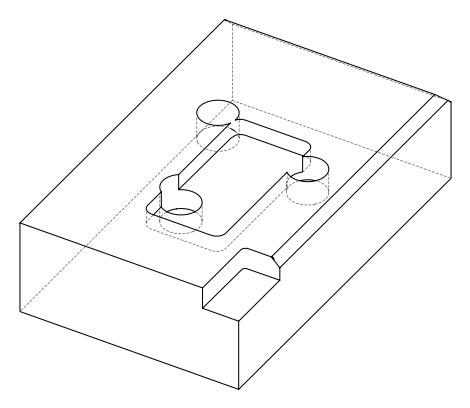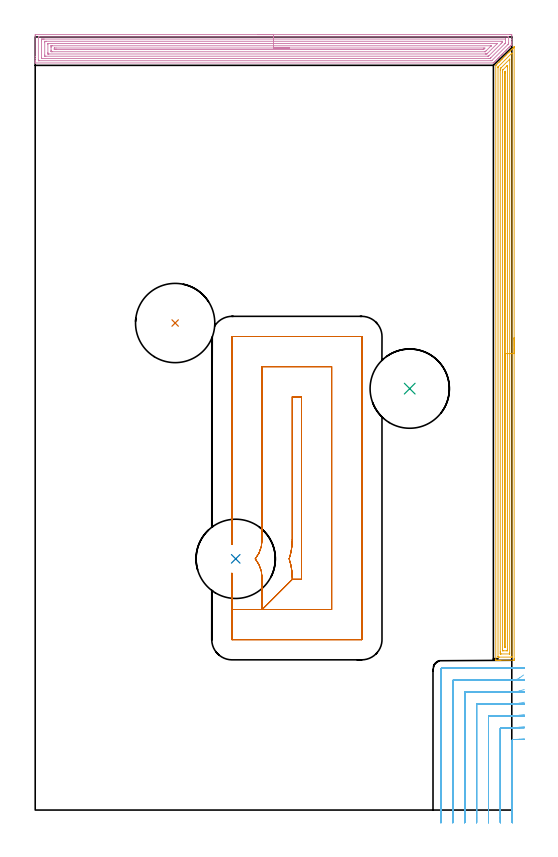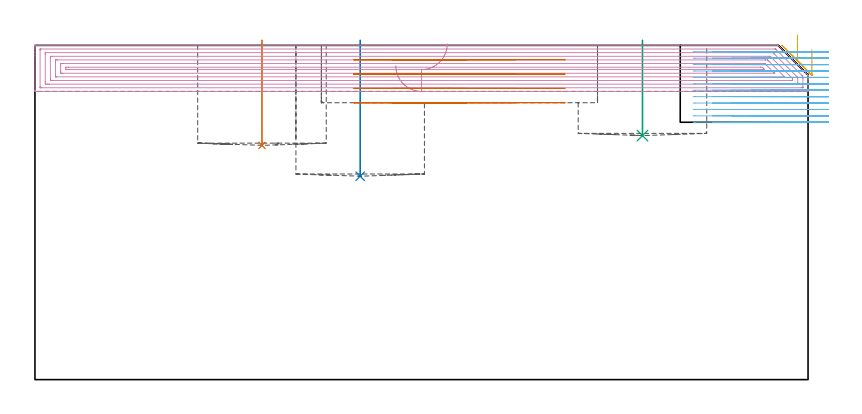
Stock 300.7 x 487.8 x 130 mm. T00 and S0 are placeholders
(PLAN: 7 operations, 3 tool changes, 62.7 min)
(1 INDEXABLE_INSERT_DRILL_BLIND_HOLE_FROM_SOLID | STEP1POCKET | NXT0302_038 | 0.17 min | 75191 mm3)
(2 INDEXABLE_INSERT_DRILL_BLIND_HOLE_FROM_SOLID_1 | STEP1POCKET_1 | NXT0302_038 | 0.21 min | 98741 mm3)
(3 INDEXABLE_INSERT_DRILL_BLIND_HOLE_FROM_SOLID_2 | STEP1POCKET_2 | NXT0302_038 | 0.15 min | 67741 mm3)
(4 AREA_MILL | FG_CHAMFER_SURFACE | UGT0205_001 | 16.87 min | 48172 mm3)
(5 AREA_MILL_1 | FG_CHAMFER_SURFACE_1 | UGT0205_001 | 15.42 min | 25951 mm3)
(6 MILL_CORNER_NOTCH_RECTANGULAR | CORNER_NOTCH_RECTANGULAR | NXT0201_013 | Follow Part, ap 2.5, ae 75% | 19.76 min | 139822 mm3)
(7 MILL_SLOT | SLOT_PARTIAL_RECTANGULAR | UGT0201_109 | Follow Part, ap 6.35, ae 75% | 10.13 min | 474037 mm3)
(TOOL NXT0302_038 | Index. Insert Drill 50mm [880-D5000L50-04] | D50 PA176 FL200 Z2)
(TOOL UGT0205_001 | Chamfer Mill 20 x 3 x 45 deg. | D20 FL50 Z2)
(TOOL NXT0201_013 | ENDMILL 10mm | D10 FL30 Z4)
(TOOL UGT0201_109 | End Mill 25.4 mm | D25.4 FL25 Z2)
(OP 1 INDEXABLE_INSERT_DRILL_BLIND_HOLE_FROM_SOLID)
G17 G21 G94 G90
T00 M6
G54
G17 G0 G90 X88.3 Y307.3 S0 M3
G43 Z140. H1
G94 G81 G98 Z91.1 F250. R132.
G80
M5
M2
(OP 2 INDEXABLE_INSERT_DRILL_BLIND_HOLE_FROM_SOLID_1)
G17 G21 G94 G90
T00 M6
G54
G17 G0 G90 X126.5 Y158.5 S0 M3
G43 Z140. H1
G94 G81 G98 Z79.1 F250. R132.
G80
M5
M2
(OP 3 INDEXABLE_INSERT_DRILL_BLIND_HOLE_FROM_SOLID_2)
G17 G21 G94 G90
T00 M6
G54
G17 G0 G90 X236.3 Y265.9 S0 M3
G43 Z140. H1
G94 G81 G98 Z94.9 F250. R132.
G80
M5
M2
(OP 4 AREA_MILL)
G17 G21 G94 G90
T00 M6
G54
G17 G0 G90 X140.35 Y489.3 S1061 M3
G43 Z140. H0
Z122.1
G94 G1 X140.388 Z121.228 F250.
X140.502 Z120.364
X140.691 Z119.512
X140.953 Z118.68
X141.287 Z117.874
X141.69 Z117.1
X142.158 Z116.364
X142.69 Z115.672
X143.279 Z115.029
X143.922 Z114.44
X144.614 Z113.909
X145.35 Z113.44
X146.124 Z113.037
X146.93 Z112.703
X147.762 Z112.441
X148.614 Z112.252
X149.478 Z112.138
X150.35 Z112.1
X299.545
X300.075 Y489.298 Z112.102
X300.598 Y489.294 Z112.104
X300.692 Y489.291 Z112.106
X300.7 Y488.774 Z112.622
Y486.114 Z115.281
Y484.694 Z116.702
Y484.34 Z117.055
Y483.366 Z118.033
X300.695 Y483.01 Z118.389
X300.692 Y483.002 Z118.397
X300.67 Y482.972 Z118.426
X300.588 Y482.888 Z118.511
X300.372 Y482.671 Z118.726
X300.268 Y482.567 Z118.831
X300.075 Y482.374 Z119.025
X299.96 Y482.26 Z119.14
X299.825 Y482.124 Z119.274
X299.777 Y482.076 Z119.322
X299.094 Y481.394 Z120.006
X298.938 Y481.237 Z120.16
X298.883 Y481.182 Z120.216
X298.228 Y480.528 Z120.872
X298.052 Y480.35 Z121.047
X297.362 Y479.662 Z121.738
X297.165 Y479.463 Z121.933
X296.499 Y478.799 Z122.601
X296.278 Y478.576 Z122.82
X295.63 Y477.93 Z123.47
X295.391 Y477.69 Z123.706
X294.764 Y477.064 Z124.336
X294.711 Y477.011 Z124.388
X294.505 Y476.803 Z124.593
X293.898 Y476.198 Z125.202
X293.817 Y476.117 Z125.282
X293.618 Y475.916 Z125.48
X293.032 Y475.332 Z126.068
X292.967 Y475.266 Z126.133
X292.731 Y475.029 Z126.367
X292.166 Y474.466 Z126.934
X292.03 Y474.329 Z127.069
X291.845 Y474.143 Z127.253
X291.3 Y473.6 Z127.8
X290.958 Y473.256 Z128.14
X290.434 Y472.733 Z128.666
X290.071 Y472.369 Z129.027
X289.567 Y471.867 Z129.533
X289.348 Y471.647 Z129.751
X289.141 Y471.444 Z129.951
X289.095 Y471.404 Z129.989
X288.901 Y471.4 Z130.
X0.179
X0.01 Y471.403 Z129.988
X0.008 Y471.431 Z129.96
X0. Y471.82 Z129.58
Y472.104 Z129.295
Y472.813 Z128.583
Y474.053 Z127.344
Y475.473 Z125.923
Y488.774 Z112.623
X0.003 Y489.043 Z112.354
X0.01 Y489.292 Z112.106
X0.261 Y489.299 Z112.099
X150.35 Y489.3 Z112.1
Y487.886 Z113.514
X298.287
X298.51 Y487.885 Z113.515
X298.621 Y487.882 Z113.518
X298.674 Y487.879 Z113.521
X298.69 Y487.876 Z113.524
X298.692 Y487.858 Z113.542
X298.696 Y487.743 Z113.657
X298.7 Y487.478 Z113.922
X298.699 Y484.34 Z117.06
X298.697 Y483.933 Z117.467
X298.69 Y483.454 Z117.946
X298.493 Y483.249 Z118.151
X298.287 Y483.038 Z118.362
X288.257 Y473.008 Z128.392
X288.156 Y472.909 Z128.491
X288.091 Y472.85 Z128.55
X288.057 Y472.821 Z128.579
X288.006 Y472.82 Z128.58
X287.56 Y472.814 Z128.586
X2.413
X2.19 Y472.815 Z128.585
X2.079 Y472.818 Z128.582
X2.026 Y472.821 Z128.579
X2.01 Y472.824 Z128.576
X2.008 Y472.842 Z128.558
X2.004 Y472.957 Z128.443
X2. Y473.222 Z128.178
X2.001 Y487.409 Z113.991
X2.008 Y487.82 Z113.58
X2.01 Y487.871 Z113.529
X2.026 Y487.879 Z113.521
X2.079 Y487.882 Z113.518
X2.19 Y487.884 Z113.516
X2.413 Y487.886 Z113.514
X150.35
Y486.472 Z114.928
X296.619 Y486.471 Z114.929
X296.663 Y486.47 Z114.93
X296.685 Y486.467 Z114.933
X296.69 Y486.465 Z114.935
X296.693 Y486.446 Z114.954
X296.698 Y486.313 Z115.087
X296.699 Y486.114 Z115.286
X296.7 Y485.915 Z115.485
X296.698 Y484.143 Z117.257
X296.69 Y483.942 Z117.458
X296.686 Y483.897 Z117.503
X296.67 Y483.877 Z117.523
X296.626 Y483.828 Z117.572
X296.499 Y483.698 Z117.702
X296.376 Y483.575 Z117.825
X287.473 Y474.673 Z126.727
X287.385 Y474.586 Z126.814
X287.021 Y474.235 Z127.165
X286.666 Y474.232 Z127.168
X286.132 Y474.229 Z127.171
X4.081
X4.037 Y474.23 Z127.17
X4.015 Y474.233 Z127.167
X4.01 Y474.235 Z127.165
X4.007 Y474.254 Z127.146
X4.002 Y474.387 Z127.013
X4.001 Y474.586 Z126.814
X4. Y474.785 Z126.615
Y485.426 Z115.974
X4.005 Y486.114 Z115.286
X4.009 Y486.304 Z115.096
X4.03 Y486.465 Z114.935
X4.201 Y486.467 Z114.933
X4.736 Y486.47 Z114.93
X5.095 Y486.471 Z114.929
X5.628 Y486.472 Z114.928
X150.35
Y485.057 Z116.343
X293.989
X294.592 Y485.052 Z116.348
X294.657 Y485.05 Z116.35
X294.69 Y485.044 Z116.356
X294.692 Y484.996 Z116.404
X294.695 Y484.781 Z116.619
X294.693 Y484.358 Z117.042
X294.682 Y484.34 Z117.06
X294.255 Y483.906 Z117.494
X293.817 Y483.466 Z117.934
X286.243 Y475.893 Z125.507
X286.084 Y475.737 Z125.663
X286.025 Y475.681 Z125.719
X285.992 Y475.653 Z125.747
X285.952 Y475.65 Z125.75
X285.772 Y475.645 Z125.755
X285.6 Y475.644 Z125.756
X6.711 Y475.643 Z125.757
X6.108 Y475.648 Z125.752
X6.043 Y475.65 Z125.75
X6.01 Y475.656 Z125.744
X6.008 Y475.704 Z125.696
X6.004 Y475.919 Z125.481
X6. Y476.348 Z125.052
Y484.329 Z117.071
X6.004 Y484.778 Z116.622
X6.008 Y484.997 Z116.403
X6.01 Y485.046 Z116.354
X6.058 Y485.05 Z116.35
X6.164 Y485.053 Z116.347
X6.883 Y485.057 Z116.343
X7.054
X150.35
Y483.643 Z117.757
X291.136 Y483.642 Z117.758
X291.327 Y483.64 Z117.76
X291.453 Y483.636 Z117.764
X291.519 Y483.629 Z117.771
X291.46 Y483.564 Z117.836
X291.354 Y483.454 Z117.946
X285.459 Y477.557 Z123.843
X285.146 Y477.246 Z124.154
X285.01 Y477.116 Z124.284
X284.964 Y477.074 Z124.326
X284.879 Y477.064 Z124.336
X284.175 Y477.058 Z124.342
X283.985 Y477.057 Z124.343
X8.67
X8.479 Y477.058 Z124.342
X8.098 Y477.064 Z124.336
X8.009 Y477.067 Z124.333
X8.006 Y477.093 Z124.307
X8.002 Y477.151 Z124.249
X8.001 Y477.246 Z124.154
X8. Y477.911 Z123.489
Y483.232 Z118.168
X8.002 Y483.454 Z117.946
X8.007 Y483.619 Z117.781
X8.009 Y483.634 Z117.766
X8.06 Y483.638 Z117.762
X8.161 Y483.641 Z117.759
X8.288 Y483.643 Z117.757
X8.479
X150.35
Y482.229 Z119.171
X287.56 Y482.228 Z119.172
X287.637 Y482.227 Z119.173
X287.661 Y482.225 Z119.175
X287.663 Y482.224 Z119.176
X287.661 Y482.217 Z119.183
X287.634 Y482.184 Z119.216
X287.615 Y482.163 Z119.237
X287.599 Y482.147 Z119.253
X284.472 Y479.02 Z122.38
X284.229 Y478.777 Z122.623
X283.985 Y478.534 Z122.866
X283.934 Y478.491 Z122.909
X283.916 Y478.478 Z122.922
X283.899 Y478.476 Z122.924
X283.814 Y478.473 Z122.927
X283.644 Y478.472 Z122.928
X11.011
X10.458 Y478.475 Z122.925
X10.11 Y478.478 Z122.922
X10.01 Y478.488 Z122.912
X10.004 Y478.584 Z122.817
X10.001 Y479.02 Z122.38
X10. Y479.474 Z121.926
Y481.248 Z120.152
X10.001 Y481.68 Z119.72
X10.004 Y482.131 Z119.269
X10.01 Y482.198 Z119.202
X10.017 Y482.222 Z119.178
X10.044 Y482.224 Z119.176
X10.182 Y482.226 Z119.174
X10.458 Y482.228 Z119.172
X10.799 Y482.229 Z119.171
X150.35
Y480.815 Z120.585
X283.091 Y480.814 Z120.586
X283.784 Y480.793 Z120.607
X283.442 Y480.445 Z120.955
X283.091 Y480.09 Z121.31
X282.997 Y480. Z121.4
X282.897 Y479.907 Z121.493
X282.218 Y479.886 Z121.514
X282.197
X13.14 Y479.885 Z121.515
X12.266 Y479.886 Z121.514
X12.246 Y479.887 Z121.513
X12.01 Y479.907 Z121.493
X12.005 Y480.145 Z121.255
X12.01 Y480.793 Z120.607
X12.226 Y480.813 Z120.587
X12.246
X13.118 Y480.815 Z120.585
X150.35
X151.222 Z120.623
X152.086 Z120.737
X152.938 Z120.926
X153.77 Z121.188
X154.576 Z121.522
X155.35 Z121.925
X156.086 Z122.394
X156.778 Z122.925
X157.421 Z123.514
X158.01 Z124.157
X158.542 Z124.85
X159.01 Z125.585
X159.413 Z126.359
X159.747 Z127.165
X160.009 Z127.997
X160.198 Z128.849
X160.312 Z129.714
X160.35 Z130.585
G0 Z140.
M5
M2
(OP 5 AREA_MILL_1)
G17 G21 G94 G90
T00 M6
G54
G17 G0 G90 X302.2 Y298. S1061 M3
G43 Z140. H0
Z128.4
G94 G1 Y297.962 Z127.528 F250.
Y297.848 Z126.663
Y297.659 Z125.812
Y297.397 Z124.98
Y297.063 Z124.174
Y296.66 Z123.4
Y296.192 Z122.664
Y295.66 Z121.972
Y295.071 Z121.329
Y294.428 Z120.74
Y293.736 Z120.208
Y293. Z119.74
Y292.226 Z119.337
Y291.42 Z119.003
Y290.588 Z118.741
Y289.736 Z118.552
Y288.872 Z118.438
Y288. Z118.4
Y95.508
X302.199 Y95.113 Z118.401
X302.195 Y94.62 Z118.403
X302.192 Y94.509 Z118.406
X301.707 Y94.5 Z118.891
X293.747 Z126.848
X293.192 Z127.405
X292.862 Z127.734
X292.308 Z128.288
X291.978 Z128.617
X291.318 Z129.282
X290.968 Z129.631
X290.619 Z129.972
X290.603 Y94.508 Z129.988
X290.6 Y94.667 Z130.
Y469.725
X290.604 Y469.896 Z129.989
X290.623 Y469.926 Z129.97
X290.871 Y470.171 Z129.729
X291.536 Y470.837 Z129.061
X291.735 Y471.035 Z128.865
X291.764 Y471.064 Z128.836
X292.42 Y471.722 Z128.177
X292.595 Y471.895 Z128.005
X292.657 Y471.957 Z127.943
X293.304 Y472.606 Z127.292
X293.455 Y472.755 Z127.145
X293.55 Y472.85 Z127.05
X293.747 Y473.048 Z126.851
X293.846 Y473.148 Z126.751
X294.189 Y473.49 Z126.408
X294.315 Y473.615 Z126.285
X294.443 Y473.743 Z126.157
X294.631 Y473.932 Z125.967
X294.739 Y474.041 Z125.858
X295.336 Y474.636 Z125.264
X295.516 Y474.817 Z125.082
X295.632 Y474.934 Z124.965
X296.229 Y475.529 Z124.371
X296.4 Y475.701 Z124.197
X297.122 Y476.422 Z123.478
X297.284 Y476.586 Z123.312
X298.014 Y477.315 Z122.585
X298.169 Y477.47 Z122.428
X298.609 Y477.909 Z121.991
X298.907 Y478.208 Z121.691
X299.053 Y478.355 Z121.543
X299.473 Y478.773 Z121.127
X299.496 Y478.796 Z121.104
X299.8 Y479.101 Z120.798
X299.938 Y479.24 Z120.659
X300.333 Y479.633 Z120.267
X300.43 Y479.73 Z120.17
X300.693 Y479.994 Z119.905
X300.822 Y480.124 Z119.774
X301.193 Y480.493 Z119.407
X301.34 Y480.64 Z119.26
X301.586 Y480.887 Z119.012
X301.707 Y481.009 Z118.889
X302.053 Y481.353 Z118.547
X302.149 Y481.449 Z118.451
X302.184 Y481.482 Z118.415
X302.195 Y481.484 Z118.404
X302.2 Y481.482 Z118.4
Y288.
X300.786 Z119.814
Y96.899
X300.785 Y96.685 Z119.815
X300.782 Y96.578 Z119.818
X300.779 Y96.527 Z119.821
X300.776 Y96.51 Z119.824
X300.728 Y96.508 Z119.872
X300.332 Y96.501 Z120.268
X292.862 Y96.5 Z127.738
X292.372 Y96.501 Z128.228
X292.136 Y96.506 Z128.464
X292.029 Y96.51 Z128.571
X292.016 Y96.861 Z128.584
X292.015 Y96.899 Z128.585
Y468.385
X292.021 Y468.812 Z128.579
X292.022 Y468.861 Z128.578
X292.051 Y468.894 Z128.549
X292.108 Y468.955 Z128.492
X292.202 Y469.052 Z128.398
X292.428 Y469.278 Z128.172
X300.555 Y477.405 Z120.045
X300.646 Y477.493 Z119.954
X300.74 Y477.582 Z119.86
X300.774 Y477.613 Z119.826
X300.784 Y477.353 Z119.816
X300.785 Y477.315 Z119.815
X300.786 Y288. Z119.814
X299.372 Z121.228
X299.371 Y99.257 Z121.229
X299.369 Y98.685 Z121.231
X299.366 Y98.526 Z121.234
X299.365 Y98.513 Z121.235
X299.346 Y98.509 Z121.254
X299.298 Y98.503 Z121.302
X299.236 Y98.5 Z121.364
X293.93 Z126.67
X293.747 Y98.502 Z126.853
X293.564 Y98.506 Z127.036
X293.447 Y98.51 Z127.153
X293.435 Y98.579 Z127.165
X293.433 Y98.685 Z127.167
X293.43 Y99.005 Z127.17
X293.429 Y99.578 Z127.171
X293.428 Y99.899 Z127.172
X293.429 Y466.92 Z127.171
X293.432 Y467.492 Z127.168
X293.434 Y467.807 Z127.166
X293.747 Y468.141 Z126.853
X293.866 Y468.265 Z126.734
X293.984 Y468.385 Z126.616
X299.343 Y473.743 Z121.257
X299.354 Y473.75 Z121.246
X299.36 Y473.752 Z121.24
X299.364 Y473.743 Z121.236
X299.369 Y473.541 Z121.231
X299.371 Y473.423 Z121.229
X299.372 Y288. Z121.228
X297.957 Z122.643
Y101.364
X297.956 Y100.686 Z122.644
X297.954 Y100.588 Z122.646
X297.95 Y100.53 Z122.65
X297.947 Y100.51 Z122.653
X297.926 Y100.508 Z122.674
X297.712 Y100.504 Z122.888
X297.284 Y100.5 Z123.316
X295.487 Z125.113
X295.081 Y100.503 Z125.519
X294.878 Y100.508 Z125.722
X294.856 Y100.51 Z125.744
X294.849 Y100.519 Z125.751
X294.846 Y100.556 Z125.754
X294.845 Y100.611 Z125.755
X294.843 Y101.15 Z125.757
Y101.364
Y465.706
X294.844 Y466.384 Z125.756
X294.846 Y466.599 Z125.754
X294.85 Y466.766 Z125.75
X294.861 Y466.801 Z125.739
X294.889 Y466.833 Z125.711
X294.94 Y466.888 Z125.66
X295.084 Y467.035 Z125.516
X297.38 Y469.331 Z123.22
X297.751 Y469.7 Z122.849
X297.818 Y469.764 Z122.782
X297.898 Y469.837 Z122.702
X297.951 Y469.872 Z122.649
X297.953 Y469.785 Z122.647
X297.956 Y469.493 Z122.644
X297.957 Y469.278 Z122.643
Y468.743
Y288.
X296.543 Z124.057
Y103.006
X296.541 Y102.861 Z124.059
X296.536 Y102.572 Z124.064
X296.534 Y102.509 Z124.066
X296.52 Y102.506 Z124.08
X296.48 Y102.503 Z124.12
X296.4 Y102.501 Z124.2
X296.308 Y102.503 Z124.292
X296.282 Y102.506 Z124.318
X296.271 Y102.509 Z124.329
X296.264 Y102.526 Z124.336
X296.261 Y102.717 Z124.339
X296.258 Y103.005 Z124.342
X296.257 Y464.813 Z124.343
X296.258 Y464.957 Z124.342
X296.264 Y465.706 Z124.336
X296.276 Y465.766 Z124.324
X296.307 Y465.8 Z124.293
X296.4 Y465.899 Z124.2
X296.498 Y465.996 Z124.102
X296.526 Y466.02 Z124.074
X296.536 Y466.026 Z124.064
X296.538 Y466.022 Z124.062
X296.541 Y465.947 Z124.059
X296.543 Y465.851 Z124.057
Y465.706
Y288.
Y287.128 Z124.095
Y286.264 Z124.209
Y285.412 Z124.398
Y284.58 Z124.66
Y283.774 Z124.994
Y283. Z125.397
Y282.264 Z125.865
Y281.572 Z126.396
Y280.929 Z126.986
Y280.34 Z127.629
Y279.808 Z128.321
Y279.34 Z129.057
Y278.937 Z129.831
Y278.603 Z130.637
Y278.341 Z131.469
Y278.152 Z132.32
Y278.038 Z133.185
Y278. Z134.057
G0 Z140.
M5
M2
(OP 6 MILL_CORNER_NOTCH_RECTANGULAR)
G17 G21 G94 G90
T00 M6
G54
G17 G0 G90 X308.686 Y45.01 S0 M3
G43 Z140. H0
Z127.508
G94 G1 X305.7 Y44.717 F250.
G2 X301.493 Y44.5 R45. F500.
G3 X301. Y44.005 R0.5
G1 Y-4.991
Y-7.991 F250.
G0 Z140.
X308.679 Y52.613
Z127.508
G1 X305.7 Y52.26
G2 X301.291 Y52. R37.5 F500.
G1 X293.996
G3 X293.5 Y51.504 R0.5
G1 Y-5.
Y-8. F250.
G0 Z140.
X308.667 Y60.267
Z127.508
G1 X305.7 Y59.826
G2 X301.291 Y59.5 R30. F500.
G1 X286.496
G3 X286. Y59.004 R0.5
G1 Y-5.
Y-8. F250.
G0 Z140.
X308.642 Y68.024
Z127.508
G1 X305.7 Y67.436
G2 X301.291 Y67. R22.5 F500.
G1 X278.996
G3 X278.5 Y66.504 R0.5
G1 Y-5.
Y-8. F250.
G0 Z140.
X308.567 Y76.045
Z127.508
G1 X305.7 Y75.163
G2 X301.291 Y74.5 R15. F500.
G1 X271.496
G3 X271. Y74.004 R0.5
G1 Y-5.
Y-8. F250.
G0 Z140.
X308.127 Y85.197
Z127.508
G1 X305.7 Y83.433
G2 X301.291 Y82. R7.5 F500.
G1 X263.996
G3 X263.5 Y81.504 R0.5
G1 Y-5.
Y-8. F250.
G0 Z140.
X304.291 Y89.5
Z127.508
G1 X301.291
X256.7 F500.
G3 X256. Y88.8 R0.7
G1 Y-5.
Y-8. F250.
G0 Z140.
X308.699 Y44.578
Z125.017
G1 X305.7 Y44.511
G2 X304.694 Y44.5 R45. F500.
G1 X301.495
G3 X301. Y44.005 R0.5
G1 Y-4.991
Y-7.991 F250.
G0 Z140.
X308.699 Y52.094
Z125.017
G1 X305.7 Y52.013
G2 X304.694 Y52. R37.5 F500.
G1 X293.996
G3 X293.5 Y51.504 R0.5
G1 Y-5.
Y-8. F250.
G0 Z140.
X308.698 Y59.617
Z125.017
G1 X305.7 Y59.517
G2 X304.694 Y59.5 R30. F500.
G1 X286.496
G3 X286. Y59.004 R0.5
G1 Y-5.
Y-8. F250.
G0 Z140.
X308.697 Y67.157
Z125.017
G1 X305.7 Y67.022
G2 X304.694 Y67. R22.5 F500.
G1 X278.996
G3 X278.5 Y66.504 R0.5
G1 Y-5.
Y-8. F250.
G0 Z140.
X308.693 Y74.735
Z125.017
G1 X305.7 Y74.534
G2 X304.694 Y74.5 R15. F500.
G1 X271.496
G3 X271. Y74.004 R0.5
G1 Y-5.
Y-8. F250.
G0 Z140.
X308.673 Y82.47
Z125.017
G1 X305.7 Y82.068
G2 X304.694 Y82. R7.5 F500.
G1 X263.996
G3 X263.5 Y81.504 R0.5
G1 Y-5.
Y-8. F250.
G0 Z140.
X307.694 Y89.5
Z125.017
G1 X304.694
X256.7 F500.
G3 X256. Y88.8 R0.7
G1 Y-5.
Y-8. F250.
G0 Z140.
X308.7 Y44.502
Z122.525
G1 X305.7 Y44.5
X301.495 F500.
G3 X301. Y44.005 R0.5
G1 Y-4.991
Y-7.991 F250.
G0 Z140.
X308.7 Y52.002
Z122.525
G1 X305.7 Y52.
X301.495 F500.
X293.996
G3 X293.5 Y51.504 R0.5
G1 Y-5.
Y-8. F250.
G0 Z140.
X308.7 Y59.502
Z122.525
G1 X305.7 Y59.5
X293.996 F500.
X286.496
G3 X286. Y59.004 R0.5
G1 Y-5.
Y-8. F250.
G0 Z140.
X308.7 Y67.003
Z122.525
G1 X305.7 Y67.
X286.496 F500.
X278.996
G3 X278.5 Y66.504 R0.5
G1 Y-5.
Y-8. F250.
G0 Z140.
X308.7 Y74.505
Z122.525
G1 X305.7 Y74.5
X278.996 F500.
X271.496
G3 X271. Y74.004 R0.5
G1 Y-5.
Y-8. F250.
G0 Z140.
X308.7 Y82.009
Z122.525
G1 X305.7 Y82.
X271.496 F500.
X263.996
G3 X263.5 Y81.504 R0.5
G1 Y-5.
Y-8. F250.
G0 Z140.
X308.677 Y89.5
Z122.525
G1 X305.677
X256.7 F500.
G3 X256. Y88.8 R0.7
G1 Y-5.
Y-8. F250.
G0 Z140.
X308.7 Y44.5
Z120.033
G1 X305.7
X301.496 F500.
G3 X301. Y44.005 R0.5
G1 Y-4.991
Y-7.991 F250.
G0 Z140.
X308.7 Y52.
Z120.033
G1 X305.7
X293.996 F500.
G3 X293.5 Y51.504 R0.5
G1 Y-5.
Y-8. F250.
G0 Z140.
X308.7 Y59.5
Z120.033
G1 X305.7
X286.496 F500.
G3 X286. Y59.004 R0.5
G1 Y-5.
Y-8. F250.
G0 Z140.
X308.7 Y67.
Z120.033
G1 X305.7
X278.996 F500.
G3 X278.5 Y66.504 R0.5
G1 Y-5.
Y-8. F250.
G0 Z140.
X308.7 Y74.5
Z120.033
G1 X305.7
X271.496 F500.
G3 X271. Y74.004 R0.5
G1 Y-5.
Y-8. F250.
G0 Z140.
X308.7 Y82.
Z120.033
G1 X305.7
X263.996 F500.
G3 X263.5 Y81.504 R0.5
G1 Y-5.
Y-8. F250.
G0 Z140.
X308.7 Y89.5
Z120.033
G1 X305.7
X256.7 F500.
G3 X256. Y88.8 R0.7
G1 Y-5.
Y-8. F250.
G0 Z140.
X308.7 Y44.5
Z117.542
G1 X305.7
X301.496 F500.
G3 X301. Y44.004 R0.5
G1 Y-4.991
Y-7.991 F250.
G0 Z140.
X308.7 Y52.
Z117.542
G1 X305.7
X293.996 F500.
G3 X293.5 Y51.504 R0.5
G1 Y-5.
Y-8. F250.
G0 Z140.
X308.7 Y59.5
Z117.542
G1 X305.7
X286.496 F500.
G3 X286. Y59.004 R0.5
G1 Y-5.
Y-8. F250.
G0 Z140.
X308.7 Y67.
Z117.542
G1 X305.7
X278.996 F500.
G3 X278.5 Y66.504 R0.5
G1 Y-5.
Y-8. F250.
G0 Z140.
X308.7 Y74.5
Z117.542
G1 X305.7
X271.496 F500.
G3 X271. Y74.004 R0.5
G1 Y-5.
Y-8. F250.
G0 Z140.
X308.7 Y82.
Z117.542
G1 X305.7
X263.996 F500.
G3 X263.5 Y81.504 R0.5
G1 Y-5.
Y-8. F250.
G0 Z140.
X308.7 Y89.5
Z117.542
G1 X305.7
X256.7 F500.
G3 X256. Y88.8 R0.7
G1 Y-5.
Y-8. F250.
G0 Z140.
X308.7 Y44.5
Z115.05
G1 X305.7
X301.495 F500.
G3 X301. Y44.005 R0.5
G1 Y-4.991
Y-7.991 F250.
G0 Z140.
X308.7 Y52.
Z115.05
G1 X305.7
X293.996 F500.
G3 X293.5 Y51.504 R0.5
G1 Y-5.
Y-8. F250.
G0 Z140.
X308.7 Y59.5
Z115.05
G1 X305.7
X286.496 F500.
G3 X286. Y59.004 R0.5
G1 Y-5.
Y-8. F250.
G0 Z140.
X308.7 Y67.
Z115.05
G1 X305.7
X278.996 F500.
G3 X278.5 Y66.504 R0.5
G1 Y-5.
Y-8. F250.
G0 Z140.
X308.7 Y74.5
Z115.05
G1 X305.7
X271.496 F500.
G3 X271. Y74.004 R0.5
G1 Y-5.
Y-8. F250.
G0 Z140.
X308.7 Y82.
Z115.05
G1 X305.7
X263.996 F500.
G3 X263.5 Y81.504 R0.5
G1 Y-5.
Y-8. F250.
G0 Z140.
X308.7 Y89.5
Z115.05
G1 X305.7
X256.7 F500.
G3 X256. Y88.8 R0.7
G1 Y-5.
Y-8. F250.
G0 Z140.
X308.7 Y44.5
Z112.558
G1 X305.7
X301.495 F500.
G3 X301. Y44.005 R0.5
G1 Y-4.991
Y-7.991 F250.
G0 Z140.
X308.7 Y52.
Z112.558
G1 X305.7
X293.996 F500.
G3 X293.5 Y51.504 R0.5
G1 Y-5.
Y-8. F250.
G0 Z140.
X308.7 Y59.5
Z112.558
G1 X305.7
X286.496 F500.
G3 X286. Y59.004 R0.5
G1 Y-5.
Y-8. F250.
G0 Z140.
X308.7 Y67.
Z112.558
G1 X305.7
X278.996 F500.
G3 X278.5 Y66.504 R0.5
G1 Y-5.
Y-8. F250.
G0 Z140.
X308.7 Y74.5
Z112.558
G1 X305.7
X271.496 F500.
G3 X271. Y74.004 R0.5
G1 Y-5.
Y-8. F250.
G0 Z140.
X308.7 Y82.
Z112.558
G1 X305.7
X263.996 F500.
G3 X263.5 Y81.504 R0.5
G1 Y-5.
Y-8. F250.
G0 Z140.
X308.7 Y89.5
Z112.558
G1 X305.7
X256.7 F500.
G3 X256. Y88.8 R0.7
G1 Y-5.
Y-8. F250.
G0 Z140.
X308.7 Y44.5
Z110.067
G1 X305.7
X301.496 F500.
G3 X301. Y44.005 R0.5
G1 Y-4.991
Y-7.991 F250.
G0 Z140.
X308.7 Y52.
Z110.067
G1 X305.7
X293.996 F500.
G3 X293.5 Y51.504 R0.5
G1 Y-5.
Y-8. F250.
G0 Z140.
X308.7 Y59.5
Z110.067
G1 X305.7
X286.496 F500.
G3 X286. Y59.004 R0.5
G1 Y-5.
Y-8. F250.
G0 Z140.
X308.7 Y67.
Z110.067
G1 X305.7
X278.996 F500.
G3 X278.5 Y66.504 R0.5
G1 Y-5.
Y-8. F250.
G0 Z140.
X308.7 Y74.5
Z110.067
G1 X305.7
X271.496 F500.
G3 X271. Y74.004 R0.5
G1 Y-5.
Y-8. F250.
G0 Z140.
X308.7 Y82.
Z110.067
G1 X305.7
X263.996 F500.
G3 X263.5 Y81.504 R0.5
G1 Y-5.
Y-8. F250.
G0 Z140.
X308.7 Y89.5
Z110.067
G1 X305.7
X256.7 F500.
G3 X256. Y88.8 R0.7
G1 Y-5.
Y-8. F250.
G0 Z140.
X308.7 Y44.5
Z107.575
G1 X305.7
X301.496 F500.
G3 X301. Y44.005 R0.5
G1 Y-4.991
Y-7.991 F250.
G0 Z140.
X308.7 Y52.
Z107.575
G1 X305.7
X293.996 F500.
G3 X293.5 Y51.504 R0.5
G1 Y-5.
Y-8. F250.
G0 Z140.
X308.7 Y59.5
Z107.575
G1 X305.7
X286.496 F500.
G3 X286. Y59.004 R0.5
G1 Y-5.
Y-8. F250.
G0 Z140.
X308.7 Y67.
Z107.575
G1 X305.7
X278.996 F500.
G3 X278.5 Y66.504 R0.5
G1 Y-5.
Y-8. F250.
G0 Z140.
X308.7 Y74.5
Z107.575
G1 X305.7
X271.496 F500.
G3 X271. Y74.004 R0.5
G1 Y-5.
Y-8. F250.
G0 Z140.
X308.7 Y82.
Z107.575
G1 X305.7
X263.996 F500.
G3 X263.5 Y81.504 R0.5
G1 Y-5.
Y-8. F250.
G0 Z140.
X308.7 Y89.5
Z107.575
G1 X305.7
X256.7 F500.
G3 X256. Y88.8 R0.7
G1 Y-5.
Y-8. F250.
G0 Z140.
X308.7 Y44.5
Z105.083
G1 X305.7
X301.496 F500.
G3 X301. Y44.005 R0.5
G1 Y-4.991
Y-7.991 F250.
G0 Z140.
X308.7 Y52.
Z105.083
G1 X305.7
X293.996 F500.
G3 X293.5 Y51.504 R0.5
G1 Y-5.
Y-8. F250.
G0 Z140.
X308.7 Y59.5
Z105.083
G1 X305.7
X286.496 F500.
G3 X286. Y59.004 R0.5
G1 Y-5.
Y-8. F250.
G0 Z140.
X308.7 Y67.
Z105.083
G1 X305.7
X278.996 F500.
G3 X278.5 Y66.504 R0.5
G1 Y-5.
Y-8. F250.
G0 Z140.
X308.7 Y74.5
Z105.083
G1 X305.7
X271.496 F500.
G3 X271. Y74.004 R0.5
G1 Y-5.
Y-8. F250.
G0 Z140.
X308.7 Y82.
Z105.083
G1 X305.7
X263.996 F500.
G3 X263.5 Y81.504 R0.5
G1 Y-5.
Y-8. F250.
G0 Z140.
X308.7 Y89.5
Z105.083
G1 X305.7
X256.7 F500.
G3 X256. Y88.8 R0.7
G1 Y-5.
Y-8. F250.
G0 Z140.
X308.7 Y44.5
Z102.592
G1 X305.7
X301.496 F500.
G3 X301. Y44.005 R0.5
G1 Y-4.991
Y-7.991 F250.
G0 Z140.
X308.7 Y52.
Z102.592
G1 X305.7
X293.996 F500.
G3 X293.5 Y51.504 R0.5
G1 Y-5.
Y-8. F250.
G0 Z140.
X308.7 Y59.5
Z102.592
G1 X305.7
X286.496 F500.
G3 X286. Y59.004 R0.5
G1 Y-5.
Y-8. F250.
G0 Z140.
X308.7 Y67.
Z102.592
G1 X305.7
X278.996 F500.
G3 X278.5 Y66.504 R0.5
G1 Y-5.
Y-8. F250.
G0 Z140.
X308.7 Y74.5
Z102.592
G1 X305.7
X271.496 F500.
G3 X271. Y74.004 R0.5
G1 Y-5.
Y-8. F250.
G0 Z140.
X308.7 Y82.
Z102.592
G1 X305.7
X263.996 F500.
G3 X263.5 Y81.504 R0.5
G1 Y-5.
Y-8. F250.
G0 Z140.
X308.7 Y89.5
Z102.592
G1 X305.7
X256.7 F500.
G3 X256. Y88.8 R0.7
G1 Y-5.
Y-8. F250.
G0 Z140.
X308.7 Y44.5
Z100.1
G1 X305.7
X301.496 F500.
G3 X301. Y44.005 R0.5
G1 Y-4.991
Y-7.991 F250.
G0 Z140.
X308.7 Y52.
Z100.1
G1 X305.7
X293.996 F500.
G3 X293.5 Y51.504 R0.5
G1 Y-5.
Y-8. F250.
G0 Z140.
X308.7 Y59.5
Z100.1
G1 X305.7
X286.496 F500.
G3 X286. Y59.004 R0.5
G1 Y-5.
Y-8. F250.
G0 Z140.
X308.7 Y67.
Z100.1
G1 X305.7
X278.996 F500.
G3 X278.5 Y66.504 R0.5
G1 Y-5.
Y-8. F250.
G0 Z140.
X308.7 Y74.5
Z100.1
G1 X305.7
X271.496 F500.
G3 X271. Y74.004 R0.5
G1 Y-5.
Y-8. F250.
G0 Z140.
X308.7 Y82.
Z100.1
G1 X305.7
X263.996 F500.
G3 X263.5 Y81.504 R0.5
G1 Y-5.
Y-8. F250.
G0 Z140.
X308.7 Y89.5
Z100.1
G1 X305.7
X256.7 F500.
G3 X256. Y88.8 R0.7
G1 Y-5.
Y-8. F250.
G0 Z140.
M5
M2
(OP 7 MILL_SLOT)
G17 G21 G94 G90
T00 M6
G54
G17 G0 G90 X124.1 Y149.442 S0 M3
G43 Z140. H0
Z124.425
G94 G1 Y146.442 F250.
Y126.55 F500.
X143.15
X162.2 Y145.6
X168.
Y260.7
X162.2
Y170.554
G2 X160.242 Y158.498 R38.1
X162.2 Y146.442 R38.1
G1 Y145.6
X143.15 Y126.55
X187.05
Y279.75
X143.15
Y170.554
G2 X138.85 Y158.498 R19.05
X143.15 Y146.442 R19.05
G1 Y126.55
X124.1
X124.101 Y107.589
X124.109 Y107.538
X124.148 Y107.503
X124.2 Y107.5
X206.
X206.055 Y107.505
X206.095 Y107.545
X206.1 Y107.6
Y298.7
X206.095 Y298.755
X206.055 Y298.795
X206. Y298.8
X124.2
X124.163 Y298.804
X124.13 Y298.785
X124.114 Y298.751
X124.1 Y298.728
Y170.554
Y167.554 F250.
G0 Y149.442 Z118.85
G1 Y146.442
Y126.55 F500.
X143.15
X162.2 Y145.6
X168.
Y260.7
X162.2
Y170.554
G2 X160.242 Y158.498 R38.1
X162.2 Y146.442 R38.1
G1 Y145.6
X143.15 Y126.55
X187.05
Y279.75
X143.15
Y170.554
G2 X138.85 Y158.498 R19.05
X143.15 Y146.442 R19.05
G1 Y126.55
X124.1
Y107.6
X124.105 Y107.545
X124.145 Y107.505
X124.2 Y107.5
X206.
X206.055 Y107.505
X206.095 Y107.545
X206.1 Y107.6
Y298.7
X206.095 Y298.755
X206.055 Y298.795
X206. Y298.8
X124.2
X124.163 Y298.804
X124.13 Y298.785
X124.114 Y298.751
X124.1 Y298.728
Y170.554
Y167.554 F250.
G0 Y149.442 Z113.275
G1 Y146.442
Y126.55 F500.
X143.15
X162.2 Y145.6
X168.
Y260.7
X162.2
Y170.554
G2 X160.242 Y158.498 R38.1
X162.2 Y146.442 R38.1
G1 Y145.6
X143.15 Y126.55
X187.05
Y279.75
X143.15
Y170.554
G2 X138.85 Y158.498 R19.05
X143.15 Y146.442 R19.05
G1 Y126.55
X124.1
Y107.6
X124.105 Y107.545
X124.145 Y107.505
X124.2 Y107.5
X206.
X206.055 Y107.505
X206.095 Y107.545
X206.1 Y107.6
Y298.7
X206.095 Y298.755
X206.055 Y298.795
X206. Y298.8
X124.2
X124.163 Y298.804
X124.13 Y298.785
X124.114 Y298.751
X124.1 Y298.728
Y170.554
Y167.554 F250.
G0 Y149.442 Z107.7
G1 Y146.442
Y126.55 F500.
X143.15
X162.2 Y145.6
X168.
Y260.7
X162.2
Y170.554
G2 X160.242 Y158.498 R38.1
X162.2 Y146.442 R38.1
G1 Y145.6
X143.15 Y126.55
X187.05
Y279.75
X143.15
Y170.554
G2 X138.85 Y158.498 R19.05
X143.15 Y146.442 R19.05
G1 Y126.55
X124.1
Y107.6
X124.105 Y107.545
X124.145 Y107.505
X124.2 Y107.5
X206.
X206.055 Y107.505
X206.095 Y107.545
X206.1 Y107.6
Y298.7
X206.095 Y298.755
X206.055 Y298.795
X206. Y298.8
X124.2
X124.163 Y298.804
X124.13 Y298.785
X124.114 Y298.751
X124.1 Y298.728
Y170.554
Y167.554 F250.
G0 Z140.
M5
M2
